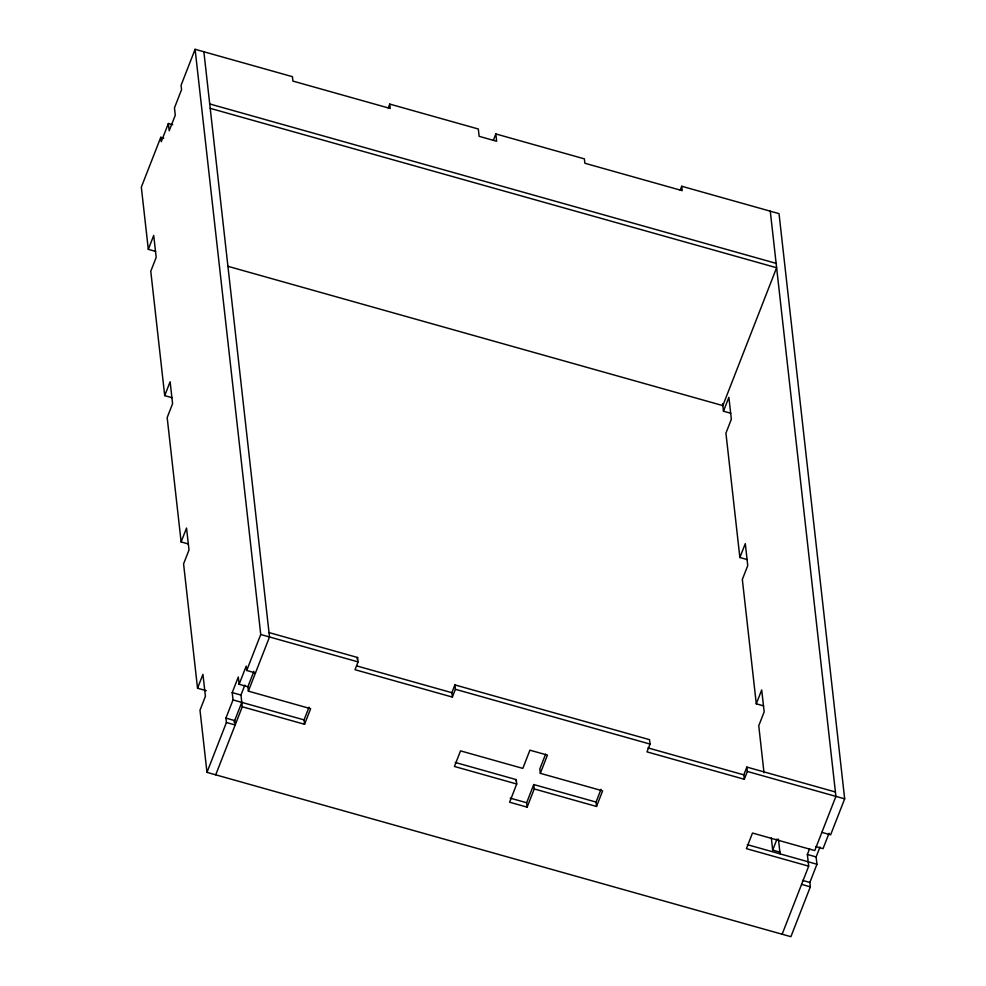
<?xml version="1.0" encoding="UTF-8"?>
<svg xmlns="http://www.w3.org/2000/svg" width="986" height="986" viewBox="0 0 986 986"><rect width="100%" height="100%" fill="white"/><g stroke="black" fill="none" stroke-linecap="round" stroke-linejoin="round"><path stroke-width="1.48" d="M163.701 138.126L160.78 137.3L141.331 187.155L148.307 249.335L155.603 251.381M821.88 832.369L830.631 834.834L844.669 798.845L779.026 213.642L681.708 186.255L682.201 190.643L584.883 163.257L584.39 158.869L495.822 133.936L496.648 141.257L479.134 136.327L478.309 129.006L389.753 104.085L390.246 108.472L292.916 81.086L292.435 76.686L195.105 49.3L181.067 85.277L181.56 89.664L174.46 107.881L175.286 115.189L169.198 130.793L168.372 123.484L172.747 124.717M168.372 123.484L161.273 141.688L160.78 137.3M148.307 249.335L153.717 235.457L156.182 257.408L150.772 271.273L164.711 395.632L172.008 397.678M164.711 395.632L170.122 381.755L172.587 403.705L167.176 417.571L181.128 541.93L188.425 543.989M181.128 541.93L186.539 528.052L189.004 550.003L183.581 563.869L197.533 688.228L206.296 690.693M388.225 107.979L389.753 104.085M197.533 688.228L202.943 674.362L205.408 696.301L199.998 710.179L206.974 772.358L790.895 936.7L810.344 886.845L809.851 882.458L816.95 864.254L816.125 856.933L820.007 847.011M206.974 772.358L226.423 722.504L225.93 718.116L233.029 699.9L232.215 692.591L238.304 676.988L239.117 684.296L247.88 686.761L248.373 691.149L310.652 708.688L304.563 724.291L242.285 706.765L240.966 695.056L244.848 685.122M239.117 684.296L246.217 666.092L246.71 670.48L255.473 672.945M246.71 670.48L260.748 634.503L195.105 49.3M234.039 722.22L241.792 702.365M247.88 686.761L253.883 671.355M215.724 774.823L242.285 706.765M248.373 691.149L269.511 636.968L203.868 51.765M493.296 140.443L495.822 133.936M304.563 724.291L304.07 719.903L309.025 707.221M357.006 658.968L357.573 657.502L269.018 632.581M357.573 657.502L358.066 661.889L355.022 669.691L452.352 697.09L455.396 689.288L454.903 684.9L649.54 739.673L650.033 744.073L646.989 751.874L744.307 779.26L747.351 771.459L746.858 767.071L835.413 791.992M452.352 697.09L451.859 692.702L454.903 684.9M680.192 190.162L681.708 186.255M515.789 780.752L516.233 779.618L455.249 762.449M516.233 779.618L516.726 784.006L509.626 802.21L527.14 807.14L534.239 788.936L533.746 784.548L596.037 802.074L596.53 806.462L534.239 788.936M527.14 807.14L526.647 802.752L533.746 784.548M545.603 754.142L539.835 768.944L540.328 773.332L602.619 790.858L596.53 806.462M540.328 773.332L547.427 755.116L529.913 750.186L522.814 768.402L460.524 750.864L454.435 766.467L516.726 784.006M730.762 413.27L723.465 411.211L728.876 397.333L731.341 419.284L725.93 433.15L739.87 557.509L747.178 559.567M596.037 802.074L601.016 789.305M739.87 557.509L745.293 543.643L747.745 565.582L742.335 579.46L756.287 703.807L763.583 705.865M756.287 703.807L761.697 689.941L764.162 711.88L758.752 725.758L764.014 772.765M744.307 779.26L743.814 774.873L746.858 767.071M780 852.163L772.691 850.117L777.03 839.012M782.132 934.235L808.68 866.176L807.374 854.468L809.58 848.798M829.053 833.244L823.039 848.65L815.742 846.592M209.722 103.949L776.118 263.361M210.215 108.337L776.611 267.748L722.837 405.603L227.606 266.22M260.748 634.503L358.066 661.889M455.396 689.288L650.033 744.073M747.351 771.459L844.669 798.845M356.969 665.994L451.859 692.702M647.962 747.893L743.814 774.873M232.215 692.591L240.966 695.056M807.374 854.468L816.125 856.933M233.029 699.9L304.07 719.903M747.388 844.669L816.95 864.254M808.68 866.176L746.402 848.65L752.491 833.034L814.769 850.573L835.906 796.38L770.276 211.177M225.93 718.116L234.68 720.581L235.173 724.969L226.423 722.504M510.218 798.13L526.647 802.752M802.542 880.399L809.851 882.458M801.581 884.38L810.344 886.845M778.435 839.172L780.074 853.802M722.615 403.631L723.465 411.211M771.335 837.977L772.691 850.117"/></g></svg>
